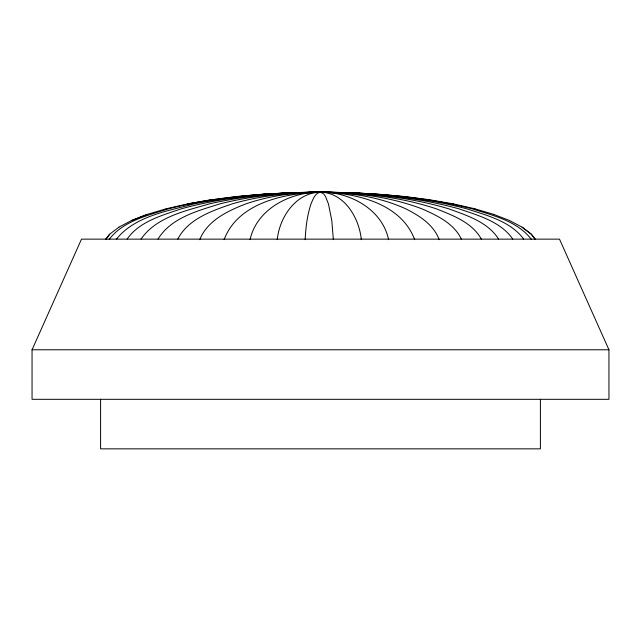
<?xml version="1.0" encoding="UTF-8"?>
<svg xmlns="http://www.w3.org/2000/svg" width="641" height="641" viewBox="0 0 641 641"><rect width="100%" height="100%" fill="white"/><g stroke="black" fill="none" stroke-linecap="round" stroke-linejoin="round"><path stroke-width="0.96" d="M305.164 239.694C305.765 227.603 307.151 215.408 311.029 203.886C312.968 199.375 315.043 192.789 320.74 192.164C349.922 191.875 382.332 209.359 388.582 239.694M277.241 239.694C279.5 217.083 296.022 192.388 320.74 192.164C354.97 192.46 389.624 196.571 421.794 208.782C436.922 215.392 453.932 223.364 461.328 239.085M250.062 239.694C256.897 208.613 290.742 191.867 320.476 192.156L349 192.637M224.086 239.694C238.083 202.42 285.085 193.173 320.404 192.156C344.586 192.805 359.216 217.94 361.316 239.694M199.76 239.694C207.339 220.496 227.811 210.881 245.896 203.886C269.821 195.649 295.172 192.34 320.404 192.156L320.933 192.164C349.842 192.452 379.176 196.779 405.673 208.782C419.27 215.6 433.741 224.711 439.173 239.694M32.05 349.778L81.495 239.141L559.505 239.141L608.95 349.778L608.95 399.311L32.05 399.311L32.05 349.778L608.95 349.778M177.805 239.085C188.222 218.861 211.955 210.817 232.146 203.886C260.671 195.609 290.429 192.364 320.067 192.164L300.188 192.612M158.031 239.085C170.979 217.82 197.588 210.897 219.903 203.886C252.666 195.545 286.543 192.356 320.292 192.156L320.933 192.164C359.825 192.492 399.111 196.491 436.184 208.782C452.883 215.368 472.137 222.531 481.335 239.085M141.036 239.085C156.244 217.051 185.177 210.985 209.383 203.886C245.807 195.489 283.242 192.356 320.564 192.156L321.013 192.164C367.333 192.516 414.014 196.394 458.804 208.782C478.074 215.416 500.589 221.449 512.784 239.085M127.118 239.085C139.417 221.409 162.045 215.416 181.403 208.782C218.349 198.526 256.672 194.327 294.884 192.637M116.502 239.085C134.858 216.137 167.373 211.137 194.191 203.886C235.664 195.489 278.034 192.364 320.292 192.156M109.202 239.325C123.208 220.953 147.718 215.504 168.647 208.782C200.224 200.721 232.643 196.539 265.094 194.087M105.853 239.325L109.747 234.229M105.685 239.325L109.587 234.229L118.93 227.194M118.777 227.194L131.557 220.536L147.414 214.366M131.413 220.536L147.286 214.366L166.243 208.782M318.801 192.637L320.668 192.156C355.747 192.909 401.018 202.997 414.687 239.694M166.123 208.782L187.709 203.886L211.442 199.76M187.605 203.886L211.362 199.76L237.05 196.475M315.108 192.637L320.668 192.156M265.07 194.568L267.986 194.279M241.433 196.475L244.389 196.194M248.331 195.834L252.274 195.465M255.23 195.184L259.172 194.824M262.129 194.544L267.049 194.087M236.986 196.475L264.084 194.087M311.502 192.637L320.548 192.156M269.997 193.927L293.578 192.637M264.044 194.087L292.6 192.637M302.8 192.612L320.075 192.164M292.072 192.637L320.404 192.156M320.885 192.164L322.191 192.188C372.485 192.572 423.108 196.45 472 208.782C492.889 215.496 517.359 220.969 531.317 239.325M348.976 192.637L377.012 194.087L404.062 196.475L429.678 199.76M347.422 192.637C387.533 194.327 427.755 198.51 466.656 208.782C486.831 215.448 510.428 221.121 523.697 239.085M344.089 192.637C379.344 194.327 414.711 198.566 448.588 208.782C466.688 215.384 487.761 221.906 498.578 239.085M429.59 199.76L453.427 203.886M453.323 203.886L474.901 208.782M474.781 208.782L493.73 214.366M320.604 192.156L323.873 194.087L325.492 196.475L328.44 203.886L331.798 220.536L333.352 239.694M493.602 214.366L509.603 220.536M509.459 220.536L522.231 227.194L531.413 234.229L535.315 239.325M522.078 227.194L531.253 234.229L535.155 239.325M540.403 399.311L540.403 448.844L100.597 448.844L100.597 399.311"/></g></svg>
